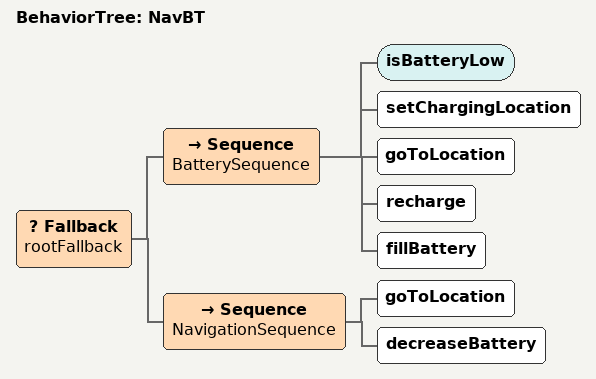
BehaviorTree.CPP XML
<root BTCPP_format="4">
  <BehaviorTree ID="NavBT">

      <!-- Executes children in order untill one returns SUCCESS or all return FAILURE -->
      <Fallback name="rootFallback">

        <!-- Executes children in order untill one returns FAILURE or all return SUCCESS -->
        <Sequence name="BatterySequence">
          <isBatteryLow/>             <!-- Check if battery is less than 25% -->
          <setChargingLocation/>      <!-- Navigate to charging station -->
          <goToLocation/>
          <recharge/>                 <!-- Recharge for 30s -->
          <fillBattery/>              <!-- Fill Battery -->
        </Sequence>

        <!-- Executes children in order untill one returns FAILURE or all return SUCCESS -->
        <Sequence name="NavigationSequence">
          <goToLocation/>            <!-- Go to the next location -->
          <decreaseBattery/>          <!-- Decrease the battery by 20% -->
        </Sequence>

      </Fallback>

  </BehaviorTree>
</root>
